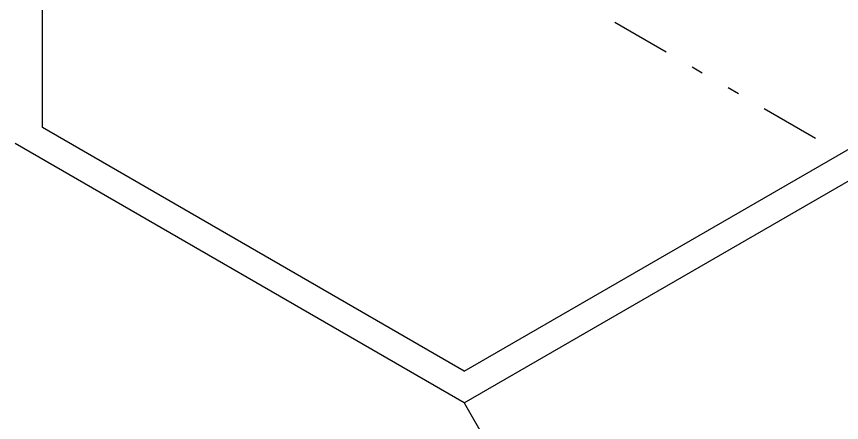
# Model space of a CAD drawing. Extents: x 8365 to 8547, y -347 to -272.
# Drawn here: x 8518.58 to 8525.52, y -303.09 to -299.67 of the extents above; entities that cross this region are included whole.
import ezdxf

# ---------------------------------------------------------------- set-up
doc = ezdxf.new("R2010")
doc.units = 0
doc.linetypes.add('DIVIDE', pattern=[1.25, 0.5, -0.25, 0, -0.25, 0, -0.25])
doc.layers.add('1', color=7, linetype='CONTINUOUS')

msp = doc.modelspace()

# ---------------------------------------------------------------- linework, layer by layer
at = {"layer": '1', "color": 1, "linetype": 'CONTINUOUS'}
for p, q in [((8518.799, -300.609), (8518.799, -296.4587)), ((8522.3452, -302.6564), (8518.799, -300.609)), ((8522.3452, -302.922), (8518.569, -300.7417)), ((8522.3452, -302.6564), (8525.7076, -300.7151)), ((8522.3452, -302.922), (8525.8856, -300.878)), ((8522.3452, -302.922), (8523.5602, -305.0264))]:
    msp.add_line(p, q, dxfattribs=at)
at = {"layer": '1', "color": 5, "linetype": 'DIVIDE'}
msp.add_line((8518.5892, -296.8221), (8525.4847, -300.8032), dxfattribs=at)

doc.saveas('drawing.dxf')
